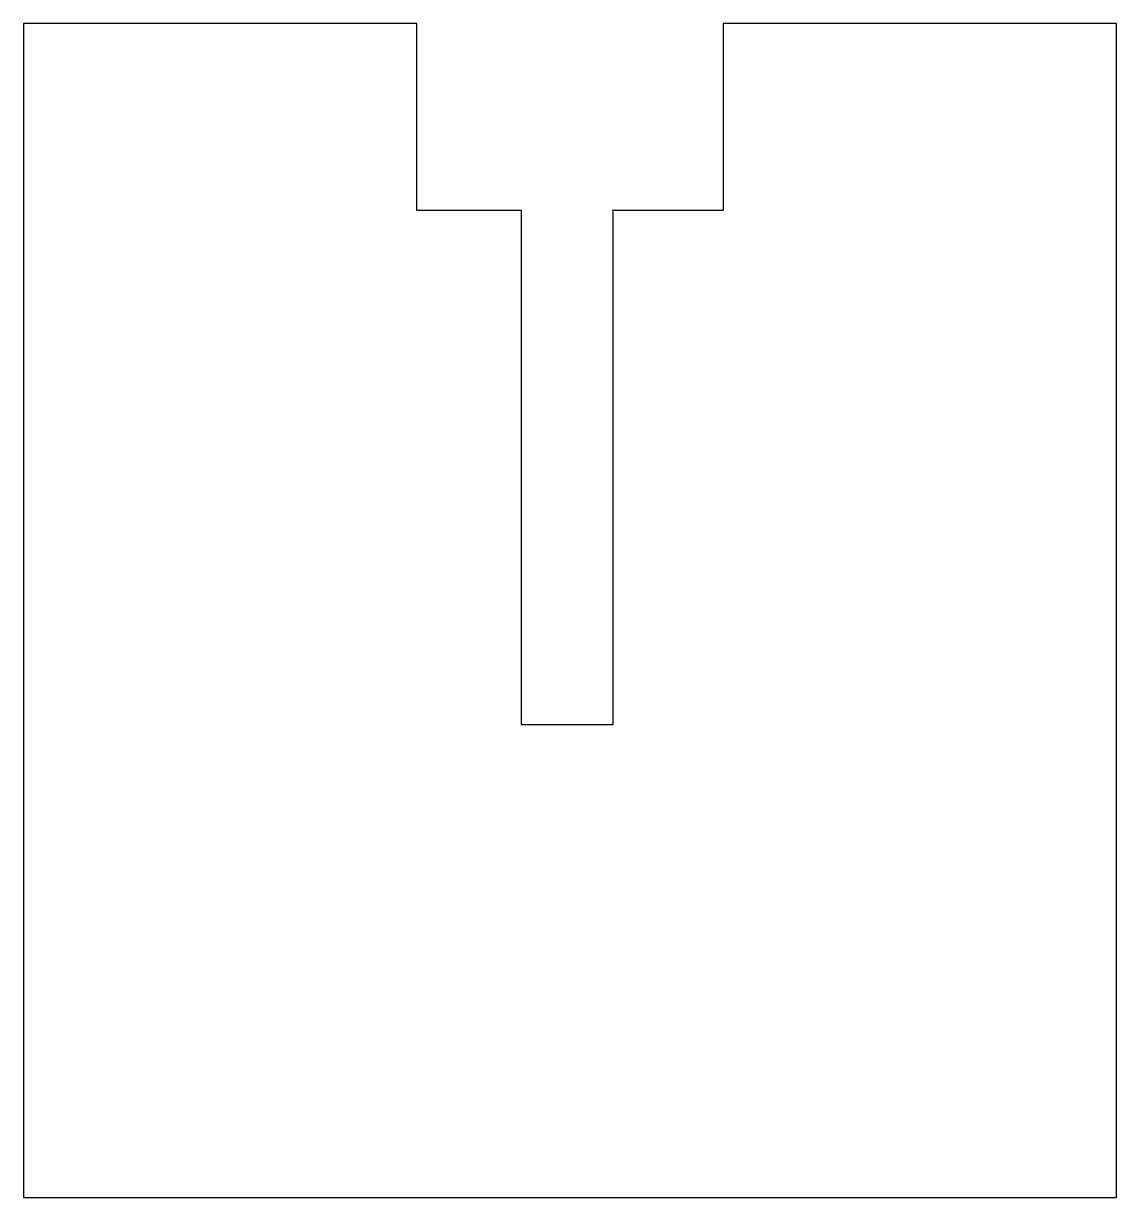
# Model space of a CAD drawing. Extents: x 0 to 201, y 0 to 216.
import ezdxf

# ---------------------------------------------------------------- set-up
doc = ezdxf.new("R2010")
doc.units = 0
doc.layers.get('0').update_dxf_attribs({"linetype": 'CONTINUOUS'})

msp = doc.modelspace()

# ---------------------------------------------------------------- linework, layer by layer
at = {"color": 7}
for points in [[(91.771582, 181.705563), (72.48111, 181.705563), (72.48111, 216.141119), (0.141111, 216.141119), (0.141111, 182.141119), (0.121892, 182.141119), (0.121892, 172.141119), (0.141111, 172.141119), (0.141111, 24.141119), (0.116614, 24.141119), (0.116614, 14.141111), (0.141111, 14.141111), (0.141111, 0.141111), (201.14111, 0.141111), (201.14111, 113.14111), (201.141161, 113.14111), (201.141161, 123.141119), (201.14111, 123.141119), (201.14111, 216.141119), (128.801111, 216.141119), (128.801111, 181.705563), (108.404872, 181.705563)], [(91.629218, 181.84204), (91.629218, 87.152621), (108.547721, 87.152621), (108.547721, 181.578283)]]:
    msp.add_lwpolyline(points, dxfattribs=at)

doc.saveas('drawing.dxf')
